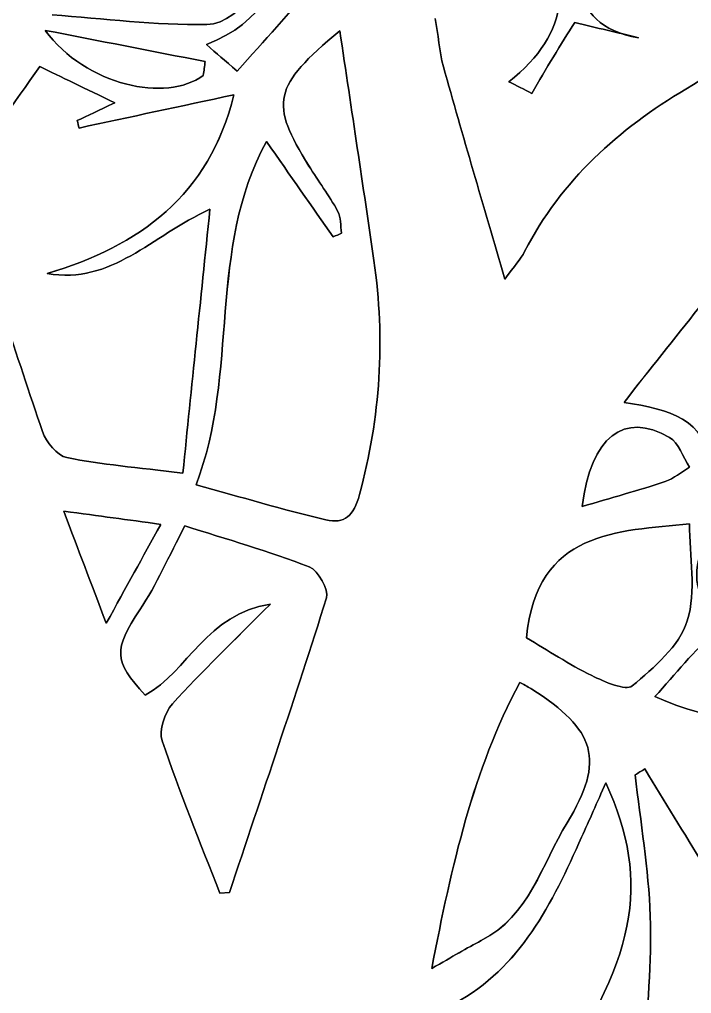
# Model space of a CAD drawing. Extents: x 105 to 524, y 66 to 486.
# Drawn here: x 309.6 to 344.3, y 307.4 to 357.7 of the extents above; entities that cross this region are included whole.
import ezdxf

# ---------------------------------------------------------------- set-up
doc = ezdxf.new("R2010")
doc.units = 0
doc.layers.add('tree', color=7, linetype='CONTINUOUS')

msp = doc.modelspace()

# ---------------------------------------------------------------- linework, layer by layer
at = {"layer": 'tree', "color": 7}
for p, q in [((326.134257, 357.163864), (326.134257, 357.163864)), ((326.134409, 357.163723), (326.134409, 357.163723)), ((310.633921, 355.312733), (310.633921, 355.312733)), ((310.634003, 355.312627), (310.634003, 355.312627)), ((320.835934, 355.073232), (320.835934, 355.073232)), ((320.83604, 355.073338), (320.83604, 355.073338)), ((319.083394, 354.855674), (319.083394, 354.855674)), ((319.083471, 354.855604), (319.083471, 354.855604)), ((334.654003, 344.311492), (334.654003, 344.311492)), ((334.654109, 344.311517), (334.654109, 344.311517)), ((338.651331, 332.565696), (338.651331, 332.565696)), ((338.65136, 332.565562), (338.65136, 332.565562)), ((316.889338, 331.644879), (316.889338, 331.644879)), ((316.889448, 331.644879), (316.889447, 331.644879)), ((335.772711, 325.774773), (335.772711, 325.774773)), ((335.772739, 325.774837), (335.772739, 325.774837)), ((320.42964, 312.606182), (319.932159, 312.578951)), ((320.42964, 312.606182), (319.932159, 312.578948)), ((319.93229, 312.578976), (320.429774, 312.60621)), ((319.93229, 312.578976), (320.429774, 312.60621)), ((319.93229, 312.578976), (319.93229, 312.578976)), ((330.882798, 308.693072), (330.882798, 308.693072)), ((330.882798, 308.693016), (330.882798, 308.693016))]:
    msp.add_line(p, q, dxfattribs=at)
for points in [[(104.943981, 275.896663), (104.943988, 391.738389), (198.852265, 485.646659), (314.693991, 485.646659)], [(314.693991, 485.646659), (430.535717, 485.646656), (524.44399, 391.738384), (524.443995, 275.896658)], [(352.041347, 364.732323), (350.882423, 360.113298), (348.205947, 356.620374), (344.011119, 354.143592)], [(352.041347, 364.732323), (350.882423, 360.113298), (348.205947, 356.620374), (344.011119, 354.143592)], [(344.011225, 354.143628), (348.206053, 356.62041), (350.882529, 360.113298), (352.041453, 364.732358)], [(344.011225, 354.143628), (348.206053, 356.62041), (350.882529, 360.113298), (352.041453, 364.732358)], [(336.425769, 363.07649), (338.036782, 359.910909), (338.126504, 357.072106), (334.863623, 354.528579)], [(336.425769, 363.07649), (338.036782, 359.910909), (338.126504, 357.072106), (334.863623, 354.528579)], [(334.863729, 354.528614), (338.126345, 357.072142), (338.036888, 359.910944), (336.425607, 363.076525)], [(334.863729, 354.528614), (338.126345, 357.072142), (338.036888, 359.910944), (336.425607, 363.076525)], [(341.566694, 356.801914), (337.589234, 357.42559), (338.524917, 360.994325), (337.326739, 363.490334)], [(341.566694, 356.801914), (337.589234, 357.42559), (338.524917, 360.994325), (337.326739, 363.490334)], [(337.326845, 363.490369), (338.525026, 360.99436), (337.589072, 357.425625), (341.566535, 356.801949)], [(337.326845, 363.490369), (338.525026, 360.99436), (337.589072, 357.425625), (341.566535, 356.801949)], [(323.645124, 362.317771), (323.191166, 359.766517), (322.186586, 357.596757), (319.243879, 356.446878)], [(323.645124, 362.317771), (323.191166, 359.766517), (322.186586, 357.596757), (319.243879, 356.446878)], [(319.243985, 356.446702), (322.186427, 357.596863), (323.191008, 359.766623), (323.646031, 362.317065)], [(319.243985, 356.446702), (322.186427, 357.596863), (323.191008, 359.766623), (323.646031, 362.317065)], [(319.260167, 357.484892), (321.100831, 357.525461), (322.9965, 360.486007), (322.709706, 362.31509)], [(319.260167, 357.484892), (321.100831, 357.525461), (322.9965, 360.486007), (322.709706, 362.31509)], [(322.709812, 362.315125), (322.996338, 360.485761), (321.100937, 357.525496), (319.260276, 357.484927)], [(322.709812, 362.315125), (322.996338, 360.485761), (321.100937, 357.525496), (319.260276, 357.484927)], [(320.835934, 355.073232), (322.254682, 356.699679), (323.576495, 358.073854), (324.731948, 359.575876)], [(320.835934, 355.073232), (322.254682, 356.699679), (323.576495, 358.073854), (324.731948, 359.575876)], [(324.732057, 359.575982), (323.576604, 358.073678), (322.254788, 356.699538), (320.83604, 355.073338)], [(324.732057, 359.575982), (323.576604, 358.073678), (322.254788, 356.699538), (320.83604, 355.073338)], [(311.275603, 357.980121), (313.933653, 357.794595), (316.601584, 357.426683), (319.260167, 357.484892)], [(311.275603, 357.980121), (313.933653, 357.794595), (316.601584, 357.426683), (319.260167, 357.484892)], [(319.260276, 357.484927), (316.601422, 357.426436), (313.933494, 357.794595), (311.275709, 357.980156)], [(319.260276, 357.484927), (316.601422, 357.426436), (313.933494, 357.794595), (311.275709, 357.980156)], [(331.486718, 355.296435), (331.259208, 356.107788), (331.233304, 356.973329), (331.051189, 357.800169)], [(331.486718, 355.296435), (331.259208, 356.107788), (331.233304, 356.973329), (331.051189, 357.800169)], [(331.051295, 357.800204), (331.23341, 356.973364), (331.259314, 356.107788), (331.486828, 355.296435)], [(331.051295, 357.800204), (331.23341, 356.973364), (331.259314, 356.107788), (331.486828, 355.296435)], [(338.269474, 357.582858), (337.925001, 357.032631), (337.536469, 356.42737), (337.163421, 355.812513)], [(338.269474, 357.582858), (337.925001, 357.032631), (337.536469, 356.42737), (337.163421, 355.812513)], [(337.163583, 355.812478), (337.536628, 356.427334), (337.924895, 357.032595), (338.269368, 357.582858)], [(337.163583, 355.812478), (337.536628, 356.427334), (337.924895, 357.032595), (338.269368, 357.582858)], [(338.269368, 357.582858), (339.414407, 357.311572), (340.490552, 357.056619), (341.566694, 356.801914)], [(338.269368, 357.582858), (339.414407, 357.311572), (340.490552, 357.056619), (341.566694, 356.801914)], [(341.566535, 356.801949), (340.49039, 357.056655), (339.414513, 357.311607), (338.269474, 357.582858)], [(341.566535, 356.801949), (340.49039, 357.056655), (339.414513, 357.311607), (338.269474, 357.582858)], [(319.179258, 355.570896), (316.423474, 356.107788), (313.667955, 356.644681), (310.912171, 357.181326)], [(310.912171, 357.181326), (313.016928, 354.329965), (317.172234, 353.423573), (319.083394, 354.855674)], [(319.179258, 355.570896), (316.423474, 356.107788), (313.667955, 356.644681), (310.912171, 357.181326)], [(310.912171, 357.181326), (313.016928, 354.329965), (317.172234, 353.423573), (319.083394, 354.855674)], [(319.083471, 354.855604), (317.172047, 353.423784), (313.016741, 354.329929), (310.912252, 357.181538)], [(310.912252, 357.181538), (313.667768, 356.644646), (316.423552, 356.107753), (319.179071, 355.570861)], [(319.083471, 354.855604), (317.172047, 353.423784), (313.016741, 354.329929), (310.912252, 357.181538)], [(310.912252, 357.181538), (313.667768, 356.644646), (316.423552, 356.107753), (319.179071, 355.570861)], [(324.542471, 350.162304), (322.506608, 353.434967), (322.660955, 354.261808), (326.134257, 357.163864)], [(324.542471, 350.162304), (322.506608, 353.434967), (322.660955, 354.261808), (326.134257, 357.163864)], [(326.134409, 357.163723), (322.660839, 354.261879), (322.50676, 353.434791), (324.542623, 350.162135)], [(326.134444, 357.163582), (322.660874, 354.261738), (322.506795, 353.43465), (324.542658, 350.161994)], [(326.134257, 357.163864), (326.755111, 352.983236), (327.336443, 349.135495), (327.896146, 345.284563)], [(326.134257, 357.163864), (326.755111, 352.983236), (327.336443, 349.135495), (327.896146, 345.284563)], [(327.896294, 345.284397), (327.336594, 349.13533), (326.755263, 352.983059), (326.134409, 357.163723)], [(327.896329, 345.284256), (327.33663, 349.135188), (326.755298, 352.982918), (326.134444, 357.163582)], [(319.243879, 356.446878), (319.791031, 355.974826), (320.169148, 355.64886), (320.835934, 355.073232)], [(319.243879, 356.446878), (319.791031, 355.974826), (320.169148, 355.64886), (320.835934, 355.073232)], [(320.83604, 355.073338), (320.16899, 355.648683), (319.790872, 355.974932), (319.243985, 356.446702)], [(320.83604, 355.073338), (320.16899, 355.648683), (319.790872, 355.974932), (319.243985, 356.446702)], [(319.083394, 354.855674), (319.115426, 355.094081), (319.147215, 355.332489), (319.179258, 355.570896)], [(319.083394, 354.855674), (319.115426, 355.094081), (319.147215, 355.332489), (319.179258, 355.570896)], [(319.179071, 355.570861), (319.147285, 355.332418), (319.115518, 355.094011), (319.083471, 354.855604)], [(319.179071, 355.570861), (319.147285, 355.332418), (319.115518, 355.094011), (319.083471, 354.855604)], [(336.050054, 353.924411), (336.420696, 354.554226), (336.784396, 355.188026), (337.163583, 355.812478)], [(336.050054, 353.924411), (336.420696, 354.554226), (336.784396, 355.188026), (337.163583, 355.812478)], [(337.163421, 355.812513), (336.784502, 355.188061), (336.420534, 354.554226), (336.05016, 353.924447)], [(337.163421, 355.812513), (336.784502, 355.188061), (336.420534, 354.554226), (336.05016, 353.924447)], [(306.946004, 349.949244), (308.043778, 351.678748), (309.25691, 353.335096), (310.634003, 355.312627)], [(306.946004, 349.949244), (308.043778, 351.678748), (309.25691, 353.335096), (310.634003, 355.312627)], [(310.633921, 355.312733), (309.257097, 353.335202), (308.043965, 351.678854), (306.946191, 349.949354)], [(310.633921, 355.312733), (309.257097, 353.335202), (308.043965, 351.678854), (306.946191, 349.949354)], [(314.511245, 353.439871), (312.978207, 354.180457), (311.727155, 354.78466), (310.633921, 355.312733)], [(314.511245, 353.439871), (312.978207, 354.180457), (311.727155, 354.78466), (310.633921, 355.312733)], [(310.634003, 355.312627), (311.727236, 354.784519), (312.97802, 354.180352), (314.511327, 353.440012)], [(310.634003, 355.312627), (311.727236, 354.784519), (312.97802, 354.180352), (314.511327, 353.440012)], [(334.654003, 344.311492), (333.530325, 348.191526), (332.484624, 351.737295), (331.486718, 355.296435)], [(334.654003, 344.311492), (333.530325, 348.191526), (332.484624, 351.737295), (331.486718, 355.296435)], [(331.486828, 355.296435), (332.48473, 351.737323), (333.530434, 348.19155), (334.654109, 344.311517)], [(331.486828, 355.296435), (332.48473, 351.737323), (333.530434, 348.19155), (334.654109, 344.311517)], [(334.863623, 354.528579), (335.259101, 354.327284), (335.654576, 354.125706), (336.050054, 353.924411)], [(334.863623, 354.528579), (335.259101, 354.327284), (335.654576, 354.125706), (336.050054, 353.924411)], [(336.05016, 353.924447), (335.654682, 354.125742), (335.259207, 354.327319), (334.863729, 354.528614)], [(336.05016, 353.924447), (335.654682, 354.125742), (335.259207, 354.327319), (334.863729, 354.528614)], [(344.011119, 354.143592), (340.559711, 352.105729), (337.57054, 349.427645), (335.679944, 345.747315)], [(344.011119, 354.143592), (340.559711, 352.105729), (337.57054, 349.427645), (335.679944, 345.747315)], [(335.68005, 345.74734), (337.570646, 349.427673), (340.55982, 352.105757), (344.011225, 354.143628)], [(335.68005, 345.74734), (337.570646, 349.427673), (340.55982, 352.105757), (344.011225, 354.143628)], [(320.666981, 353.853044), (319.391362, 348.654388), (315.804836, 346.030232), (311.011856, 344.614433)], [(320.666981, 353.853044), (319.391362, 348.654388), (315.804836, 346.030232), (311.011856, 344.614433)], [(311.012043, 344.614542), (315.805023, 346.030342), (319.39128, 348.654497), (320.6669, 353.85315)], [(311.012043, 344.614542), (315.805023, 346.030342), (319.39128, 348.654497), (320.6669, 353.85315)], [(320.6669, 353.85315), (317.913519, 353.260731), (315.29045, 352.696586), (312.667114, 352.132455)], [(320.6669, 353.85315), (317.913519, 353.260731), (315.29045, 352.696586), (312.667114, 352.132455)], [(312.667195, 352.132614), (315.290263, 352.696745), (317.9136, 353.260872), (320.666981, 353.853044)], [(312.667195, 352.132614), (315.290263, 352.696745), (317.9136, 353.260872), (320.666981, 353.853044)], [(312.57392, 352.513702), (313.122141, 352.77588), (313.670093, 353.037775), (314.511245, 353.439871)], [(312.57392, 352.513702), (313.122141, 352.77588), (313.670093, 353.037775), (314.511245, 353.439871)], [(314.511327, 353.440012), (313.67017, 353.037951), (313.122218, 352.77577), (312.573998, 352.513597)], [(314.511327, 353.440012), (313.67017, 353.037951), (313.122218, 352.77577), (312.573998, 352.513597)], [(312.667114, 352.132455), (312.63614, 352.259537), (312.605162, 352.386621), (312.57392, 352.513702)], [(312.667114, 352.132455), (312.63614, 352.259537), (312.605162, 352.386621), (312.57392, 352.513702)], [(312.573998, 352.513597), (312.604972, 352.386515), (312.636217, 352.259431), (312.667195, 352.132614)], [(312.573998, 352.513597), (312.604972, 352.386515), (312.636217, 352.259431), (312.667195, 352.132614)], [(318.70699, 333.685582), (320.940994, 339.514039), (319.291261, 345.843624), (322.343452, 351.440877)], [(318.70699, 333.685582), (320.940994, 339.514039), (319.291261, 345.843624), (322.343452, 351.440877)], [(322.343604, 351.440708), (319.291413, 345.843454), (320.941143, 339.514138), (318.707142, 333.685413)], [(322.343639, 351.440567), (319.291448, 345.843313), (320.941178, 339.513997), (318.707177, 333.685272)], [(322.343452, 351.440877), (323.591834, 349.65157), (324.689876, 348.077984), (325.78765, 346.504401)], [(322.343452, 351.440877), (323.591834, 349.65157), (324.689876, 348.077984), (325.78765, 346.504401)], [(325.787798, 346.504232), (324.689759, 348.077818), (323.591985, 349.651401), (322.343604, 351.440708)], [(325.787833, 346.504091), (324.689795, 348.077677), (323.592021, 349.65126), (322.343639, 351.440567)], [(326.02237, 347.843041), (325.579895, 348.643984), (325.027138, 349.383255), (324.542471, 350.162304)], [(326.02237, 347.843041), (325.579895, 348.643984), (325.027138, 349.383255), (324.542471, 350.162304)], [(324.542623, 350.162135), (325.027022, 349.383085), (325.580047, 348.644083), (326.022522, 347.842875)], [(324.542658, 350.161994), (325.027057, 349.382944), (325.580082, 348.643942), (326.022557, 347.842734)], [(306.882638, 348.420355), (308.139296, 344.412704), (309.422927, 340.412529), (310.779989, 336.437986)], [(306.882638, 348.420355), (308.139296, 344.412704), (309.422927, 340.412529), (310.779989, 336.437986)], [(310.78007, 336.438145), (309.423005, 340.412423), (308.139377, 344.412598), (306.882715, 348.420246)], [(310.78007, 336.438145), (309.423005, 340.412423), (308.139377, 344.412598), (306.882715, 348.420246)], [(311.011856, 344.614433), (314.382616, 344.029746), (316.357596, 346.540434), (319.424741, 347.929535)], [(311.011856, 344.614433), (314.382616, 344.029746), (316.357596, 346.540434), (319.424741, 347.929535)], [(319.424928, 347.929376), (316.357783, 346.54054), (314.382538, 344.029852), (311.012043, 344.614542)], [(319.424928, 347.929376), (316.357783, 346.54054), (314.382538, 344.029852), (311.012043, 344.614542)], [(318.027008, 334.2952), (318.484169, 338.75538), (318.933855, 343.140005), (319.424928, 347.929376)], [(318.027008, 334.2952), (318.484169, 338.75538), (318.933855, 343.140005), (319.424928, 347.929376)], [(319.424741, 347.929535), (318.933668, 343.139899), (318.48425, 338.755274), (318.027089, 334.295358)], [(319.424741, 347.929535), (318.933668, 343.139899), (318.48425, 338.755274), (318.027089, 334.295358)], [(326.225048, 346.69876), (326.163898, 347.083747), (326.199683, 347.52213), (326.02237, 347.843041)], [(326.225048, 346.69876), (326.163898, 347.083747), (326.199683, 347.52213), (326.02237, 347.843041)], [(326.022522, 347.842875), (326.199832, 347.521964), (326.164049, 347.083581), (326.2252, 346.698595)], [(326.022557, 347.842734), (326.199867, 347.521823), (326.164085, 347.08344), (326.225235, 346.698454)], [(348.302686, 347.657589), (346.010738, 344.389742), (343.43413, 341.321598), (340.813732, 337.944026)], [(348.302721, 347.657589), (346.010773, 344.389742), (343.434166, 341.321598), (340.813767, 337.944026)], [(340.813909, 337.944185), (343.43431, 341.321492), (346.010914, 344.389904), (348.302862, 347.657483)], [(340.813909, 337.944185), (343.43431, 341.321492), (346.010914, 344.389904), (348.302862, 347.657483)], [(325.78765, 346.504401), (325.933449, 346.569277), (326.079249, 346.633885), (326.225048, 346.69876)], [(325.78765, 346.504401), (325.933449, 346.569277), (326.079249, 346.633885), (326.225048, 346.69876)], [(326.2252, 346.698595), (326.0794, 346.633719), (325.933601, 346.569108), (325.787798, 346.504232)], [(326.225235, 346.698454), (326.079436, 346.633578), (325.933636, 346.568966), (325.787833, 346.504091)], [(335.679944, 345.747315), (335.479404, 345.35672), (335.168042, 345.023264), (334.654003, 344.311492)], [(335.679944, 345.747315), (335.479404, 345.35672), (335.168042, 345.023264), (334.654003, 344.311492)], [(334.654109, 344.311517), (335.16788, 345.023288), (335.47951, 345.356748), (335.68005, 345.74734)], [(334.654109, 344.311517), (335.16788, 345.023288), (335.47951, 345.356748), (335.68005, 345.74734)], [(327.896146, 345.284563), (328.489493, 341.202162), (328.226999, 337.187304), (327.152723, 333.18686)], [(327.896146, 345.284563), (328.489493, 341.202162), (328.226999, 337.187304), (327.152723, 333.18686)], [(327.152875, 333.186694), (328.22715, 337.187134), (328.489642, 341.20226), (327.896294, 345.284397)], [(327.15291, 333.186553), (328.227186, 337.186993), (328.489677, 341.202119), (327.896329, 345.284256)], [(340.813732, 337.944026), (343.190064, 337.599087), (345.014169, 337.069931), (345.314048, 334.672174)], [(340.813767, 337.944026), (343.1901, 337.599087), (345.014204, 337.069931), (345.314083, 334.672174)], [(345.314224, 334.672069), (345.014077, 337.069822), (343.190241, 337.598978), (340.813909, 337.944185)], [(345.314224, 334.672069), (345.014077, 337.069822), (343.190241, 337.598978), (340.813909, 337.944185)], [(343.159655, 336.142439), (340.80202, 337.491493), (339.117838, 336.18756), (338.651331, 332.565696)], [(343.159655, 336.142439), (340.80202, 337.491493), (339.117838, 336.18756), (338.651331, 332.565696)], [(338.65136, 332.565562), (339.117598, 336.18769), (340.802045, 337.491627), (343.159415, 336.142305)], [(338.65136, 332.565562), (339.117598, 336.18769), (340.802045, 337.491627), (343.159415, 336.142305)], [(310.779989, 336.437986), (310.966111, 335.893611), (311.53783, 335.197595), (312.038252, 335.095074)], [(310.779989, 336.437986), (310.966111, 335.893611), (311.53783, 335.197595), (312.038252, 335.095074)], [(312.03833, 335.094965), (311.537643, 335.197753), (310.965924, 335.893773), (310.78007, 336.438145)], [(312.03833, 335.094965), (311.537643, 335.197753), (310.965924, 335.893773), (310.78007, 336.438145)], [(343.159415, 336.142305), (343.63981, 335.867583), (343.853435, 335.127244), (344.189897, 334.601291)], [(343.159415, 336.142305), (343.63981, 335.867583), (343.853435, 335.127244), (344.189897, 334.601291)], [(344.189872, 334.601425), (343.85341, 335.12711), (343.639782, 335.867714), (343.159655, 336.142439)], [(344.189872, 334.601425), (343.85341, 335.12711), (343.639782, 335.867714), (343.159655, 336.142439)], [(312.038252, 335.095074), (313.816425, 334.730111), (315.641066, 334.591547), (318.027008, 334.2952)], [(312.038252, 335.095074), (313.816425, 334.730111), (315.641066, 334.591547), (318.027008, 334.2952)], [(318.027089, 334.295358), (315.641143, 334.591441), (313.816506, 334.730002), (312.03833, 335.094965)], [(318.027089, 334.295358), (315.641143, 334.591441), (313.816506, 334.730002), (312.03833, 335.094965)], [(342.943893, 333.859484), (343.391977, 334.008194), (343.776237, 334.348593), (344.189872, 334.601425)], [(342.943893, 333.859484), (343.391977, 334.008194), (343.776237, 334.348593), (344.189872, 334.601425)], [(344.189897, 334.601291), (343.776265, 334.348462), (343.392002, 334.008328), (342.943921, 333.859353)], [(344.189897, 334.601291), (343.776265, 334.348462), (343.392002, 334.008328), (342.943921, 333.859353)], [(338.651331, 332.565696), (340.130698, 333.005412), (341.549447, 333.396008), (342.943893, 333.859484)], [(338.651331, 332.565696), (340.130698, 333.005412), (341.549447, 333.396008), (342.943893, 333.859484)], [(342.943921, 333.859353), (341.549471, 333.396138), (340.130723, 333.005278), (338.65136, 332.565562)], [(342.943921, 333.859353), (341.549471, 333.396138), (340.130723, 333.005278), (338.65136, 332.565562)], [(325.411398, 331.881057), (323.214249, 332.40514), (321.045403, 333.048031), (318.70699, 333.685582)], [(325.411398, 331.881057), (323.214249, 332.40514), (321.045403, 333.048031), (318.70699, 333.685582)], [(318.707142, 333.685413), (321.045554, 333.047862), (323.2144, 332.405242), (325.41155, 331.880891)], [(318.707177, 333.685272), (321.04559, 333.047721), (323.214436, 332.405101), (325.411585, 331.88075)], [(327.152723, 333.18686), (326.854982, 332.077557), (326.376993, 331.650654), (325.411398, 331.881057)], [(327.152723, 333.18686), (326.854982, 332.077557), (326.376993, 331.650654), (325.411398, 331.881057)], [(325.41155, 331.880891), (326.376877, 331.650753), (326.85513, 332.077388), (327.152875, 333.186694)], [(325.411585, 331.88075), (326.376912, 331.650612), (326.855166, 332.077247), (327.15291, 333.186553)], [(314.067331, 326.527926), (313.256616, 328.674183), (312.652322, 330.273399), (311.875787, 332.328883)], [(311.875787, 332.328883), (313.753832, 332.072848), (315.111165, 331.887565), (316.889338, 331.644879)], [(314.067331, 326.527926), (313.256616, 328.674183), (312.652322, 330.273399), (311.875787, 332.328883)], [(311.875787, 332.328883), (313.753832, 332.072848), (315.111165, 331.887565), (316.889338, 331.644879)], [(316.889447, 331.644879), (315.111271, 331.887565), (313.753673, 332.072848), (311.875893, 332.328883)], [(311.875893, 332.328883), (312.652428, 330.273399), (313.256725, 328.674183), (314.067437, 326.527926)], [(316.889447, 331.644879), (315.111271, 331.887565), (313.753673, 332.072848), (311.875893, 332.328883)], [(311.875893, 332.328883), (312.652428, 330.273399), (313.256725, 328.674183), (314.067437, 326.527926)], [(316.889338, 331.644879), (315.914666, 329.877734), (315.136798, 328.467007), (314.067331, 326.527926)], [(316.889338, 331.644879), (315.914666, 329.877734), (315.136798, 328.467007), (314.067331, 326.527926)], [(314.067437, 326.527926), (315.136907, 328.467007), (315.914775, 329.877734), (316.889448, 331.644879)], [(314.067437, 326.527926), (315.136907, 328.467007), (315.914775, 329.877734), (316.889448, 331.644879)], [(318.131952, 331.566386), (317.299075, 329.98773), (316.671547, 328.527879), (315.808229, 327.224478)], [(318.131952, 331.566386), (317.299075, 329.98773), (316.671547, 328.527879), (315.808229, 327.224478)], [(315.80836, 327.22445), (316.671681, 328.527851), (317.299209, 329.987702), (318.132086, 331.566361)], [(315.80836, 327.22445), (316.671681, 328.527851), (317.299209, 329.987702), (318.132086, 331.566361)], [(324.55811, 329.443087), (322.466705, 330.25631), (320.298396, 330.871703), (318.131952, 331.566386)], [(324.55811, 329.443087), (322.466705, 330.25631), (320.298396, 330.871703), (318.131952, 331.566386)], [(318.132086, 331.566361), (320.298526, 330.871675), (322.466839, 330.256554), (324.558244, 329.443062)], [(318.132086, 331.566361), (320.298526, 330.871675), (322.466839, 330.256554), (324.558244, 329.443062)], [(344.195746, 331.678266), (340.491992, 331.282065), (336.307578, 331.352818), (335.772711, 325.774787)], [(344.195746, 331.678252), (340.491992, 331.282051), (336.307578, 331.352804), (335.772711, 325.774773)], [(335.772739, 325.774837), (336.307606, 331.352603), (340.491752, 331.281849), (344.195774, 331.678319)], [(335.772739, 325.774837), (336.307606, 331.352603), (340.491752, 331.281849), (344.195774, 331.678319)], [(344.081989, 326.657159), (344.567722, 328.193633), (344.195746, 330.001093), (344.195746, 331.678266)], [(344.081989, 326.657144), (344.567722, 328.193619), (344.195746, 330.001079), (344.195746, 331.678252)], [(344.195774, 331.678319), (344.195774, 330.000878), (344.56775, 328.193418), (344.082017, 326.657208)], [(344.195774, 331.678319), (344.195774, 330.000878), (344.56775, 328.193418), (344.082017, 326.657208)], [(345.072815, 327.322751), (344.153684, 328.876314), (344.582006, 330.324954), (345.576437, 331.345353)], [(345.072815, 327.322751), (344.153684, 328.876314), (344.582006, 330.324954), (345.576437, 331.345353)], [(345.576574, 331.345328), (344.582143, 330.324926), (344.153822, 328.87629), (345.072684, 327.322727)], [(345.576574, 331.345328), (344.582143, 330.324926), (344.153822, 328.87629), (345.072684, 327.322727)], [(325.444129, 327.839603), (325.576307, 328.260629), (325.014205, 329.265813), (324.55811, 329.443087)], [(325.444129, 327.839603), (325.576307, 328.260629), (325.014205, 329.265813), (324.55811, 329.443087)], [(324.558244, 329.443062), (325.014071, 329.265784), (325.576177, 328.260604), (325.443995, 327.839574)], [(324.558244, 329.443062), (325.014071, 329.265784), (325.576177, 328.260604), (325.443995, 327.839574)], [(325.443995, 327.839574), (323.842863, 322.739706), (322.120496, 317.677751), (320.42964, 312.606182)], [(325.443995, 327.839574), (323.842863, 322.739706), (322.120496, 317.677751), (320.42964, 312.606182)], [(320.429774, 312.60621), (322.12063, 317.677775), (323.842729, 322.739734), (325.444129, 327.839603)], [(320.429774, 312.60621), (322.12063, 317.677775), (323.842729, 322.739734), (325.444129, 327.839603)], [(322.550151, 327.524004), (319.255496, 327.02288), (318.311265, 324.057525), (316.085008, 322.814195)], [(322.550151, 327.524004), (319.255496, 327.02288), (318.311265, 324.057525), (316.085008, 322.814195)], [(316.085142, 322.81422), (318.311399, 324.05755), (319.25563, 327.022908), (322.550286, 327.524029)], [(316.085142, 322.81422), (318.311399, 324.05755), (319.25563, 327.022908), (322.550286, 327.524029)], [(317.488002, 322.357923), (319.006619, 324.047647), (320.65849, 325.617494), (322.550151, 327.524004)], [(317.488002, 322.357923), (319.006619, 324.047647), (320.65849, 325.617494), (322.550151, 327.524004)], [(322.550286, 327.524029), (320.658621, 325.617254), (319.006753, 324.047672), (317.488136, 322.357951)], [(322.550286, 327.524029), (320.658621, 325.617254), (319.006753, 324.047672), (317.488136, 322.357951)], [(316.085008, 322.814195), (314.428064, 324.591754), (314.455302, 325.181246), (315.80836, 327.22445)], [(316.085008, 322.814195), (314.428064, 324.591754), (314.455302, 325.181246), (315.80836, 327.22445)], [(315.808229, 327.224478), (314.455436, 325.181274), (314.428198, 324.591779), (316.085142, 322.81422)], [(315.808229, 327.224478), (314.455436, 325.181274), (314.428198, 324.591779), (316.085142, 322.81422)], [(342.40235, 322.742669), (348.525158, 320.051504), (353.945402, 321.669943), (356.653641, 327.042131)], [(342.40235, 322.742669), (348.525158, 320.051504), (353.945402, 321.669943), (356.653641, 327.042131)], [(356.653782, 327.041887), (353.945543, 321.669967), (348.52502, 320.051529), (342.402481, 322.742698)], [(356.653782, 327.041887), (353.945543, 321.669967), (348.52502, 320.051529), (342.402481, 322.742698)], [(341.242089, 323.295335), (342.364699, 324.240179), (343.668622, 325.350286), (344.081989, 326.657159)], [(341.242089, 323.29532), (342.364699, 324.240165), (343.668622, 325.350272), (344.081989, 326.657144)], [(344.082017, 326.657208), (343.66865, 325.350339), (342.364723, 324.239964), (341.242117, 323.295387)], [(344.082017, 326.657208), (343.66865, 325.350339), (342.364723, 324.239964), (341.242117, 323.295387)], [(345.601142, 326.030272), (344.39522, 325.169258), (343.487573, 323.889885), (342.40235, 322.742669)], [(345.601142, 326.030272), (344.39522, 325.169258), (343.487573, 323.889885), (342.40235, 322.742669)], [(342.402481, 322.742698), (343.487703, 323.889913), (344.395083, 325.169018), (345.601272, 326.030297)], [(342.402481, 322.742698), (343.487703, 323.889913), (344.395083, 325.169018), (345.601272, 326.030297)], [(335.772711, 325.774787), (336.877695, 325.127091), (337.976806, 324.404641), (339.147478, 323.826625)], [(335.772711, 325.774773), (336.877695, 325.127077), (337.976806, 324.404627), (339.147478, 323.826611)], [(339.147506, 323.826678), (337.976831, 324.404426), (336.877724, 325.126876), (335.772739, 325.774837)], [(339.147506, 323.826678), (337.976831, 324.404426), (336.877724, 325.126876), (335.772739, 325.774837)], [(339.147478, 323.826625), (339.804915, 323.502246), (340.914708, 323.019543), (341.242089, 323.295335)], [(339.147478, 323.826611), (339.804915, 323.502232), (340.914708, 323.019529), (341.242089, 323.29532)], [(341.242117, 323.295387), (340.914732, 323.019596), (339.804943, 323.502031), (339.147506, 323.826678)], [(341.242117, 323.295387), (340.914732, 323.019596), (339.804943, 323.502031), (339.147506, 323.826678)], [(335.425694, 323.474733), (332.997027, 318.915768), (331.922215, 314.021742), (330.882657, 308.693072)], [(335.425835, 323.474733), (332.997168, 318.915768), (331.922356, 314.021742), (330.882798, 308.693072)], [(330.882798, 308.693016), (331.922092, 314.021689), (332.9969, 318.915715), (335.425835, 323.47468)], [(330.882798, 308.693016), (331.922092, 314.021689), (332.9969, 318.915715), (335.425835, 323.47468)], [(336.053758, 323.126322), (335.901549, 323.224038), (335.737323, 323.302796), (335.425694, 323.474733)], [(336.053899, 323.126322), (335.90169, 323.224038), (335.737465, 323.302796), (335.425835, 323.474733)], [(335.425835, 323.47468), (335.737196, 323.302743), (335.90169, 323.223982), (336.053899, 323.126269)], [(335.425835, 323.47468), (335.737196, 323.302743), (335.90169, 323.223982), (336.053899, 323.126269)], [(337.870384, 316.215254), (339.860583, 319.47509), (339.330792, 321.02812), (336.053758, 323.126322)], [(337.870525, 316.215254), (339.860724, 319.47509), (339.330933, 321.02812), (336.053899, 323.126322)], [(336.053899, 323.126269), (339.330933, 321.028067), (339.86046, 319.475037), (337.870528, 316.215469)], [(336.053899, 323.126269), (339.330933, 321.028067), (339.86046, 319.475037), (337.870528, 316.215469)], [(316.960342, 320.461291), (316.782768, 320.988313), (317.084512, 321.908861), (317.488002, 322.357923)], [(316.960342, 320.461291), (316.782768, 320.988313), (317.084512, 321.908861), (317.488002, 322.357923)], [(317.488136, 322.357951), (317.084382, 321.90889), (316.782898, 320.988337), (316.960211, 320.461319)], [(317.488136, 322.357951), (317.084382, 321.90889), (316.782898, 320.988337), (316.960211, 320.461319)], [(316.960211, 320.461319), (317.855307, 317.801657), (318.924241, 315.20046), (319.93229, 312.578976)], [(316.960211, 320.461319), (317.855307, 317.801657), (318.924241, 315.20046), (319.93229, 312.578976)], [(319.932159, 312.578951), (318.924376, 315.200436), (317.855438, 317.801629), (316.960342, 320.461291)], [(319.932159, 312.578951), (318.924376, 315.200436), (317.855438, 317.801629), (316.960342, 320.461291)], [(341.88564, 318.999066), (341.719814, 318.897346), (341.553719, 318.795894), (341.387889, 318.694174)], [(341.38797, 318.694093), (341.553796, 318.795813), (341.719627, 318.897533), (341.885722, 318.998985)], [(341.38797, 318.694093), (341.553796, 318.795813), (341.719627, 318.897533), (341.885722, 318.998985)], [(341.885782, 318.999066), (341.719955, 318.897346), (341.55386, 318.795894), (341.38803, 318.694174)], [(347.918726, 308.983278), (345.972585, 312.359252), (343.912423, 315.669545), (341.88564, 318.999066)], [(341.885722, 318.998985), (343.912504, 315.669732), (345.972666, 312.359439), (347.918807, 308.983465)], [(341.885722, 318.998985), (343.912504, 315.669732), (345.972666, 312.359439), (347.918807, 308.983465)], [(347.918867, 308.983278), (345.972726, 312.359252), (343.912564, 315.669545), (341.885782, 318.999066)], [(339.874158, 318.282676), (342.258766, 313.037837), (341.44271, 309.089189), (336.720762, 302.312416)], [(339.874158, 318.282676), (342.258766, 313.037837), (341.44271, 309.089189), (336.720762, 302.312416)], [(336.720949, 302.312229), (341.442633, 309.08927), (342.258685, 313.03765), (339.874077, 318.282489)], [(336.72109, 302.312229), (341.442774, 309.08927), (342.258826, 313.03765), (339.874218, 318.282489)], [(339.874077, 318.282489), (339.415046, 317.249274), (339.022242, 316.360493), (338.625695, 315.473584)], [(338.625776, 315.473503), (339.02232, 316.360411), (339.415127, 317.249193), (339.874158, 318.282676)], [(338.625776, 315.473503), (339.02232, 316.360411), (339.415127, 317.249193), (339.874158, 318.282676)], [(339.874218, 318.282489), (339.415187, 317.249274), (339.022383, 316.360493), (338.625836, 315.473584)], [(341.387889, 318.694174), (341.662935, 316.26091), (342.08538, 313.832984), (342.171098, 311.393314)], [(342.171179, 311.393233), (342.085461, 313.833171), (341.663013, 316.261097), (341.38797, 318.694093)], [(342.171179, 311.393233), (342.085461, 313.833171), (341.663013, 316.261097), (341.38797, 318.694093)], [(341.38803, 318.694174), (341.663076, 316.26091), (342.085521, 313.832984), (342.171239, 311.393314)], [(337.870528, 316.215469), (336.571142, 314.086829), (335.93961, 311.408745), (333.440712, 310.126973)], [(337.870528, 316.215469), (336.571142, 314.086829), (335.93961, 311.408745), (333.440712, 310.126973)], [(333.440835, 310.127026), (335.939465, 311.408798), (336.571001, 314.086886), (337.870384, 316.215254)], [(333.440977, 310.127026), (335.939606, 311.408798), (336.571142, 314.086886), (337.870525, 316.215254)], [(338.625695, 315.473584), (337.112684, 312.088798), (335.453073, 308.68426), (332.065489, 306.886144)], [(332.065566, 306.886063), (335.452886, 308.684179), (337.112497, 312.088721), (338.625776, 315.473503)], [(332.065566, 306.886063), (335.452886, 308.684179), (337.112497, 312.088721), (338.625776, 315.473503)], [(338.625836, 315.473584), (337.112825, 312.088798), (335.453214, 308.68426), (332.06563, 306.886144)], [(342.171098, 311.393314), (342.254946, 309.010512), (341.994589, 306.615959), (341.872556, 303.946952)], [(341.872637, 303.94687), (341.99467, 306.615878), (342.254759, 309.010699), (342.171179, 311.393233)], [(341.872637, 303.94687), (341.99467, 306.615878), (342.254759, 309.010699), (342.171179, 311.393233)], [(342.171239, 311.393314), (342.255087, 309.010512), (341.99473, 306.615959), (341.872697, 303.946952)], [(330.882657, 308.693072), (331.972687, 309.306591), (332.693141, 309.743641), (333.440835, 310.127026)], [(330.882798, 308.693072), (331.972828, 309.306591), (332.693282, 309.743641), (333.440977, 310.127026)], [(333.440712, 310.126973), (332.693017, 309.743588), (331.972828, 309.306539), (330.882798, 308.693016)], [(333.440712, 310.126973), (332.693017, 309.743588), (331.972828, 309.306539), (330.882798, 308.693016)]]:
    msp.add_open_spline(points, degree=3, dxfattribs=at)

doc.saveas('drawing.dxf')
